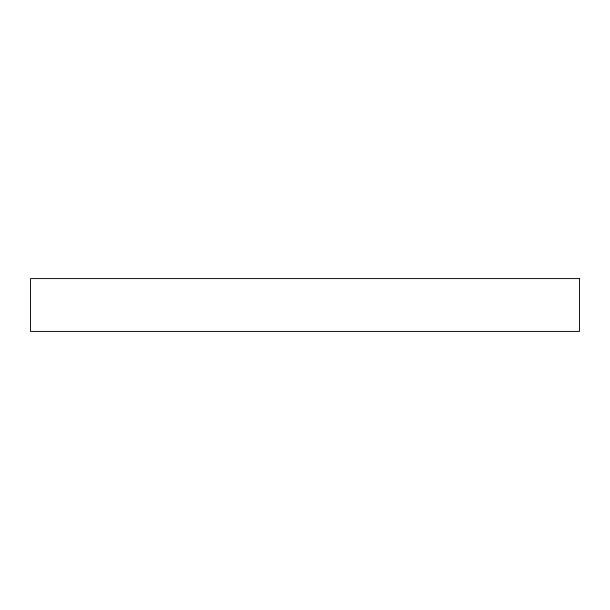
<?xml version="1.0" encoding="UTF-8"?>
<svg xmlns="http://www.w3.org/2000/svg" width="610" height="610" viewBox="0 0 610 610"><rect width="100%" height="100%" fill="white"/><g stroke="black" fill="none" stroke-linecap="round" stroke-linejoin="round"><path stroke-width="0.91" d="M579.5 278.579L30.5 278.579L30.5 331.421L579.5 331.421L579.5 278.579"/></g></svg>
